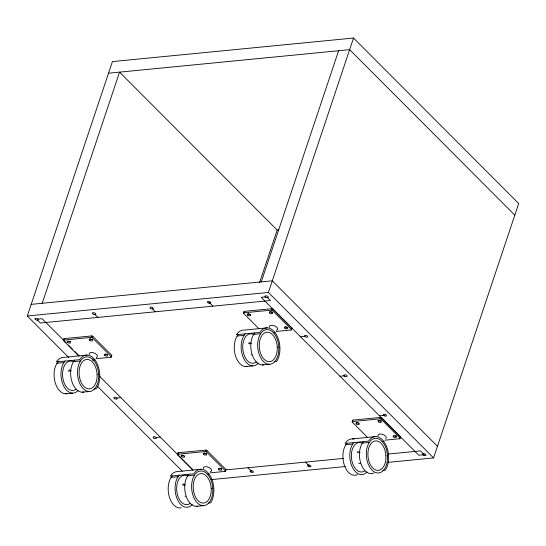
<?xml version="1.0" encoding="UTF-8"?>
<svg xmlns="http://www.w3.org/2000/svg" width="546" height="546" viewBox="0 0 546 546"><rect width="100%" height="100%" fill="white"/><g stroke="black" fill="none" stroke-linecap="round" stroke-linejoin="round"><path stroke-width="0.82" d="M68.741 357.507L27.3 315.991L112.421 61.582L353.521 38.036L518.7 203.515L433.579 457.917L387.735 462.394M42.213 303.283L119.554 72.14L277.177 230.05L278.876 229.886M78.767 355.978L63.432 340.615A0.867 0.409 18.5 0 1 63.65 340.076L64.135 338.622L91.687 335.933A0.867 0.409 18.5 0 1 92.847 336.336L111.725 355.248L111.022 357.241L95.994 358.708M63.65 340.076L91.202 337.387L91.687 335.933M111.022 357.241A0.867 0.409 18.5 0 0 111.241 356.702L92.363 337.79L92.847 336.336M192.868 470.14L177.532 454.77L178.016 453.317A0.867 0.409 18.5 0 1 178.235 452.777L205.787 450.088A0.867 0.409 18.5 0 1 206.948 450.491L225.826 469.403L225.341 470.857A0.867 0.409 18.5 0 1 225.123 471.396L210.094 472.87M177.532 454.77A0.867 0.409 18.5 0 1 177.75 454.231L178.235 452.777M258.94 328.733L243.605 313.363L244.308 311.37L271.86 308.681A0.867 0.409 18.5 0 1 273.02 309.084L291.898 327.996L291.195 329.989L276.167 331.463M259.603 282.582L277.177 230.05M261.268 281.886L338.609 50.744M177.75 454.231L205.303 451.542L205.787 450.088M225.341 470.857L206.463 451.945L206.948 450.491M433.579 457.917L268.4 292.444L353.521 38.036M243.605 313.363A0.867 0.409 18.5 0 1 243.816 312.824L271.376 310.135L271.86 308.681M291.195 329.989A0.867 0.409 18.5 0 0 291.414 329.45L272.536 310.538L273.02 309.084M225.123 471.396L225.614 469.942A0.867 0.409 18.5 0 0 225.826 469.403M367.588 437.455L352.252 422.092L352.955 420.099L380.507 417.41A0.867 0.409 18.5 0 1 381.668 417.813L400.546 436.725A0.867 0.409 18.5 0 1 400.491 437.23M352.252 422.092A0.867 0.409 18.5 0 1 352.47 421.553L380.023 418.864L380.507 417.41M384.814 440.185L399.843 438.718A0.867 0.409 18.5 0 0 400.061 438.179L381.183 419.267L381.668 417.813M399.843 438.718L400.546 436.725M108.531 73.212L349.631 49.666L514.81 215.144M31.19 304.361L272.29 280.815L437.469 446.287M27.3 315.991L268.4 292.444M37.961 319.096L42.097 318.693L66.066 342.704M265.288 296.894L261.152 297.297L418.782 455.214L422.911 454.811M267.206 327.853L243.782 330.139A19.13 11.589 84.4 0 0 236.425 334.691L259.848 332.398A19.13 11.589 84.4 0 1 271.335 329.115A19.13 11.589 84.4 0 1 279.634 344.383L279.907 347.099A19.13 11.589 84.4 0 1 276.706 361.452L274.194 361.698M237.196 336.008L244.082 335.333M253.726 334.391L260.613 333.722M273.41 332.787L275.082 332.623M87.032 355.098L63.609 357.391A19.13 11.589 84.4 0 0 56.258 361.937L79.675 359.65A19.13 11.589 84.4 0 1 91.168 356.361A19.13 11.589 84.4 0 1 99.468 371.628L99.734 374.344A19.13 11.589 84.4 0 1 96.533 388.704L94.021 388.95M300.559 336.78L304.695 336.377M249.099 343.789L251.481 343.557M57.023 363.261L63.909 362.585M73.553 361.643L80.446 360.967M92.404 360.114L94.908 359.869M68.134 371.116L71.314 370.802M245.83 366.557L252.716 365.881M262.36 364.94L269.253 364.271M65.657 393.803L72.55 393.134M82.193 392.192L89.08 391.516M116.776 398.054L120.912 397.652M339.967 376.255L344.103 375.853M156.183 437.53L160.319 437.128M379.374 415.731L384.882 415.199M352.436 438.868L375.853 436.582M345.843 444.737L352.736 444.062M362.38 443.12L369.267 442.451M382.063 441.509L383.736 441.345M357.746 452.518L360.135 452.286M201.133 469.26L177.716 471.546A19.13 11.589 84.4 0 0 170.359 476.092L193.782 473.805A19.13 11.589 84.4 0 1 205.269 470.522A19.13 11.589 84.4 0 1 213.568 485.79L213.841 488.506A19.13 11.589 84.4 0 1 210.633 502.859L208.128 503.105M225.307 469.956L343.543 458.408M388.158 454.054L420.516 450.894L424.29 454.675M171.123 477.416L178.016 476.74M187.66 475.798L194.547 475.129M207.344 474.194L209.016 474.03M211.152 479.641L345.29 466.543M183.033 485.196L185.415 484.964M382.848 470.427L385.353 470.181A19.13 11.589 84.4 0 0 388.561 455.821L388.288 453.105A19.13 11.589 84.4 0 0 379.989 437.837A19.13 11.589 84.4 0 0 368.502 441.127L345.079 443.413A19.13 11.589 84.4 0 1 354.101 439.086M196.294 506.347L203.18 505.678M267.608 297.707L270.441 300.546L40.363 323.014L37.531 320.181M209.145 302.382L212.92 306.163M152.566 308.94L155.398 311.78M305.473 462.128L309.254 465.909M95.052 314.564L97.884 317.397M247.959 467.745L251.733 471.526M68.441 345.086L72.598 349.249M74.973 351.631L79.129 355.794M99.413 376.119L192.977 469.847M97.577 386.391L182.268 471.239M247.324 366.4A17.397 10.531 84.4 0 1 234.527 351.528L234.282 349.058A17.397 10.531 84.4 0 1 238.315 334.541M269.471 327.231A4.348 2.184 20.7 0 1 274.024 325.669A4.348 2.184 20.7 0 1 277.17 329.866M276.863 330.064A4.348 2.184 20.7 0 1 276.481 330.207M287.831 327.32A1.74 0.819 18.5 0 1 285.476 326.815M250.348 314.414A1.74 0.819 18.5 0 1 248.027 313.588M258.278 363.213A17.397 10.531 84.4 0 1 241.414 350.86L241.168 348.389A17.397 10.531 84.4 0 1 245.209 333.872M263.855 364.789A17.397 10.531 84.4 0 1 251.058 349.918L250.812 347.447A17.397 10.531 84.4 0 1 254.852 332.93M271.376 310.135A0.867 0.409 18.5 0 1 272.536 310.538M244.089 311.909A0.867 0.409 18.5 0 1 244.308 311.37M272.734 312.189A1.74 0.819 18.5 0 1 270.086 311.445M291.898 327.996A0.867 0.409 18.5 0 1 291.68 328.535M251.508 354.845A6.259 3.788 84.4 0 1 250.962 354.798M248.621 343.427A6.259 3.788 84.4 0 1 250.068 342.451M256.231 362.005A14.783 8.954 84.4 0 1 242.963 350.512L242.758 348.409A14.783 8.954 84.4 0 1 253.48 334.439M181.258 507.807A17.397 10.531 84.4 0 1 168.461 492.936L168.216 490.465A17.397 10.531 84.4 0 1 172.249 475.948M203.405 468.639A4.348 2.184 20.7 0 1 207.951 467.076A4.348 2.184 20.7 0 1 211.104 471.273M210.79 471.471A4.348 2.184 20.7 0 1 210.415 471.614M221.765 468.727A1.74 0.819 18.5 0 1 219.41 468.222M184.275 455.821A1.74 0.819 18.5 0 1 181.961 454.995M192.212 504.62A17.397 10.531 84.4 0 1 175.348 492.267L175.102 489.796A17.397 10.531 84.4 0 1 179.136 475.279M197.788 506.197A17.397 10.531 84.4 0 1 184.992 491.325L184.746 488.854A17.397 10.531 84.4 0 1 188.78 474.337M205.303 451.542A0.867 0.409 18.5 0 1 206.463 451.945M206.661 453.596A1.74 0.819 18.5 0 1 204.02 452.852M185.442 496.253A6.259 3.788 84.4 0 1 184.896 496.205M182.555 484.834A6.259 3.788 84.4 0 1 183.995 483.858M190.165 503.412A14.783 8.954 84.4 0 1 176.897 491.919L176.686 489.817A14.783 8.954 84.4 0 1 187.415 475.846M357.418 474.624A17.397 10.531 84.4 0 1 343.181 460.258L342.936 457.787A17.397 10.531 84.4 0 1 346.969 443.27M378.125 435.961A4.348 2.184 20.7 0 1 382.671 434.398A4.348 2.184 20.7 0 1 385.824 438.595M396.724 435.92A1.74 0.819 18.5 0 1 394.13 435.544M358.995 423.143A1.74 0.819 18.5 0 1 356.681 422.317M366.932 471.942A17.397 10.531 84.4 0 1 350.068 459.582L349.822 457.118A17.397 10.531 84.4 0 1 353.856 442.594M373.955 473.007A17.397 10.531 84.4 0 1 359.712 458.64L359.466 456.176A17.397 10.531 84.4 0 1 363.5 441.653M380.023 418.864A0.867 0.409 18.5 0 1 381.183 419.267M352.736 420.638A0.867 0.409 18.5 0 1 352.955 420.099M381.381 420.918A1.74 0.819 18.5 0 1 378.74 420.174M360.162 463.574A6.259 3.788 84.4 0 1 359.616 463.527M359.07 463.349A6.259 3.788 84.4 0 1 358.545 463.056M357.275 452.149A6.259 3.788 84.4 0 1 358.203 451.385M364.885 470.734A14.783 8.954 84.4 0 1 351.617 459.241L351.406 457.138A14.783 8.954 84.4 0 1 362.135 443.161M67.158 393.652A17.397 10.531 84.4 0 1 54.354 378.781L54.109 376.31A17.397 10.531 84.4 0 1 58.975 360.981M89.305 354.484A4.348 2.184 20.7 0 1 93.851 352.921A4.348 2.184 20.7 0 1 97.004 357.118M96.69 357.309A4.348 2.184 20.7 0 1 96.314 357.459M107.337 354.641A1.74 0.819 18.5 0 1 105.31 354.067M78.112 390.465A17.397 10.531 84.4 0 1 61.248 378.105L61.002 375.634A17.397 10.531 84.4 0 1 65.035 361.118M83.688 392.035A17.397 10.531 84.4 0 1 70.891 377.163L70.646 374.692A17.397 10.531 84.4 0 1 74.679 360.176M91.202 337.387A0.867 0.409 18.5 0 1 92.363 337.79M63.916 339.162A0.867 0.409 18.5 0 1 64.135 338.622M70.748 341.475A1.74 0.819 18.5 0 1 68.148 341.079M92.561 339.441A1.74 0.819 18.5 0 1 89.913 338.697M111.725 355.248A0.867 0.409 18.5 0 1 111.507 355.787M68.898 370.236A6.259 3.788 84.4 0 1 69.895 369.703M76.058 389.257A14.783 8.954 84.4 0 1 62.797 377.757L62.585 375.662A14.783 8.954 84.4 0 1 73.307 361.684M387.503 455.808L387.257 453.337A17.397 10.531 84.4 0 0 375.198 438.349A17.397 10.531 84.4 0 0 366.352 455.5L366.598 457.971A17.397 10.531 84.4 0 0 378.651 472.966A17.397 10.531 84.4 0 0 387.503 455.808M385.913 455.787L385.708 453.685A14.783 8.954 84.4 0 0 375.457 440.943A14.783 8.954 84.4 0 0 367.943 455.521L368.147 457.623A14.783 8.954 84.4 0 0 378.398 470.365A14.783 8.954 84.4 0 0 385.913 455.787M278.849 347.079L278.603 344.615A17.397 10.531 84.4 0 0 266.55 329.62A17.397 10.531 84.4 0 0 257.705 346.771L257.951 349.242A17.397 10.531 84.4 0 0 270.004 364.237A17.397 10.531 84.4 0 0 278.849 347.079M277.266 347.058L277.054 344.956A14.783 8.954 84.4 0 0 266.81 332.214A14.783 8.954 84.4 0 0 259.289 346.799L259.5 348.894A14.783 8.954 84.4 0 0 269.744 361.636A14.783 8.954 84.4 0 0 277.266 347.058M212.783 488.486L212.537 486.022A17.397 10.531 84.4 0 0 200.478 471.027A17.397 10.531 84.4 0 0 191.632 488.179L191.878 490.649A17.397 10.531 84.4 0 0 203.938 505.644A17.397 10.531 84.4 0 0 212.783 488.486M211.193 488.465L210.988 486.363A14.783 8.954 84.4 0 0 200.737 473.621A14.783 8.954 84.4 0 0 193.223 488.206L193.427 490.301A14.783 8.954 84.4 0 0 203.678 503.043A14.783 8.954 84.4 0 0 211.193 488.465M98.676 374.331L98.43 371.86A17.397 10.531 84.4 0 0 86.377 356.866A17.397 10.531 84.4 0 0 77.532 374.024L77.778 376.494A17.397 10.531 84.4 0 0 89.831 391.482A17.397 10.531 84.4 0 0 98.676 374.331M97.092 374.31L96.881 372.208A14.783 8.954 84.4 0 0 86.637 359.466A14.783 8.954 84.4 0 0 79.115 374.044L79.327 376.146A14.783 8.954 84.4 0 0 89.571 388.888A14.783 8.954 84.4 0 0 97.092 374.31M250.648 471.901A1.74 0.819 18.5 0 0 253.371 472.099A1.74 0.819 18.5 0 0 251.18 470.577A1.74 0.819 18.5 0 0 250.648 471.901M308.162 466.284A1.74 0.819 18.5 0 0 310.892 466.482A1.74 0.819 18.5 0 0 308.695 464.96A1.74 0.819 18.5 0 0 308.162 466.284M150.539 308.374A1.74 0.819 18.5 0 0 153.269 308.572A1.74 0.819 18.5 0 0 151.071 307.05A1.74 0.819 18.5 0 0 150.539 308.374M93.018 313.991A1.74 0.819 18.5 0 0 95.748 314.189A1.74 0.819 18.5 0 0 93.55 312.667A1.74 0.819 18.5 0 0 93.018 313.991M35.497 319.608A1.74 0.819 18.5 0 0 38.227 319.806A1.74 0.819 18.5 0 0 36.029 318.284A1.74 0.819 18.5 0 0 35.497 319.608M208.06 302.757A1.74 0.819 18.5 0 0 210.783 302.955A1.74 0.819 18.5 0 0 208.592 301.433A1.74 0.819 18.5 0 0 208.06 302.757M265.574 297.133A1.74 0.819 18.5 0 0 268.304 297.338A1.74 0.819 18.5 0 0 266.107 295.816A1.74 0.819 18.5 0 0 265.574 297.133M423.205 455.05A1.74 0.819 18.5 0 0 425.935 455.248A1.74 0.819 18.5 0 0 423.737 453.726A1.74 0.819 18.5 0 0 423.205 455.05M114.312 398.566A1.74 0.819 18.5 0 0 117.042 398.764A1.74 0.819 18.5 0 0 114.844 397.242A1.74 0.819 18.5 0 0 114.312 398.566M153.719 438.042A1.74 0.819 18.5 0 0 156.449 438.24A1.74 0.819 18.5 0 0 154.252 436.718A1.74 0.819 18.5 0 0 153.719 438.042M383.797 415.567A1.74 0.819 18.5 0 0 386.527 415.772A1.74 0.819 18.5 0 0 384.329 414.25A1.74 0.819 18.5 0 0 383.797 415.567M344.389 376.092A1.74 0.819 18.5 0 0 347.12 376.29A1.74 0.819 18.5 0 0 344.922 374.768A1.74 0.819 18.5 0 0 344.389 376.092M304.982 336.616A1.74 0.819 18.5 0 0 307.712 336.814A1.74 0.819 18.5 0 0 305.514 335.292A1.74 0.819 18.5 0 0 304.982 336.616M247.829 315.281A1.74 0.819 18.5 0 0 250.573 315.506A1.74 0.819 18.5 0 0 248.403 313.977A1.74 0.819 18.5 0 0 247.829 315.281M284.992 328.269A1.74 0.819 18.5 0 0 287.722 328.474A1.74 0.819 18.5 0 0 285.524 326.952A1.74 0.819 18.5 0 0 284.992 328.269M269.888 313.145A1.74 0.819 18.5 0 0 272.618 313.343A1.74 0.819 18.5 0 0 270.42 311.821A1.74 0.819 18.5 0 0 269.888 313.145M181.763 456.688A1.74 0.819 18.5 0 0 184.5 456.913A1.74 0.819 18.5 0 0 182.33 455.384A1.74 0.819 18.5 0 0 181.763 456.688M218.926 469.676A1.74 0.819 18.5 0 0 221.649 469.881A1.74 0.819 18.5 0 0 219.458 468.359A1.74 0.819 18.5 0 0 218.926 469.676M203.822 454.552A1.74 0.819 18.5 0 0 206.552 454.75A1.74 0.819 18.5 0 0 204.354 453.228A1.74 0.819 18.5 0 0 203.822 454.552M356.483 424.01A1.74 0.819 18.5 0 0 359.22 424.228A1.74 0.819 18.5 0 0 357.05 422.7A1.74 0.819 18.5 0 0 356.483 424.01M393.646 436.998A1.74 0.819 18.5 0 0 396.369 437.196A1.74 0.819 18.5 0 0 394.178 435.674A1.74 0.819 18.5 0 0 393.646 436.998M378.542 421.867A1.74 0.819 18.5 0 0 381.272 422.065A1.74 0.819 18.5 0 0 379.074 420.55A1.74 0.819 18.5 0 0 378.542 421.867M67.656 342.533A1.74 0.819 18.5 0 0 70.4 342.751A1.74 0.819 18.5 0 0 68.23 341.223A1.74 0.819 18.5 0 0 67.656 342.533M104.818 355.521A1.74 0.819 18.5 0 0 107.548 355.719A1.74 0.819 18.5 0 0 105.351 354.197A1.74 0.819 18.5 0 0 104.818 355.521M89.721 340.39A1.74 0.819 18.5 0 0 92.445 340.588A1.74 0.819 18.5 0 0 90.254 339.066A1.74 0.819 18.5 0 0 89.721 340.39"/></g></svg>
